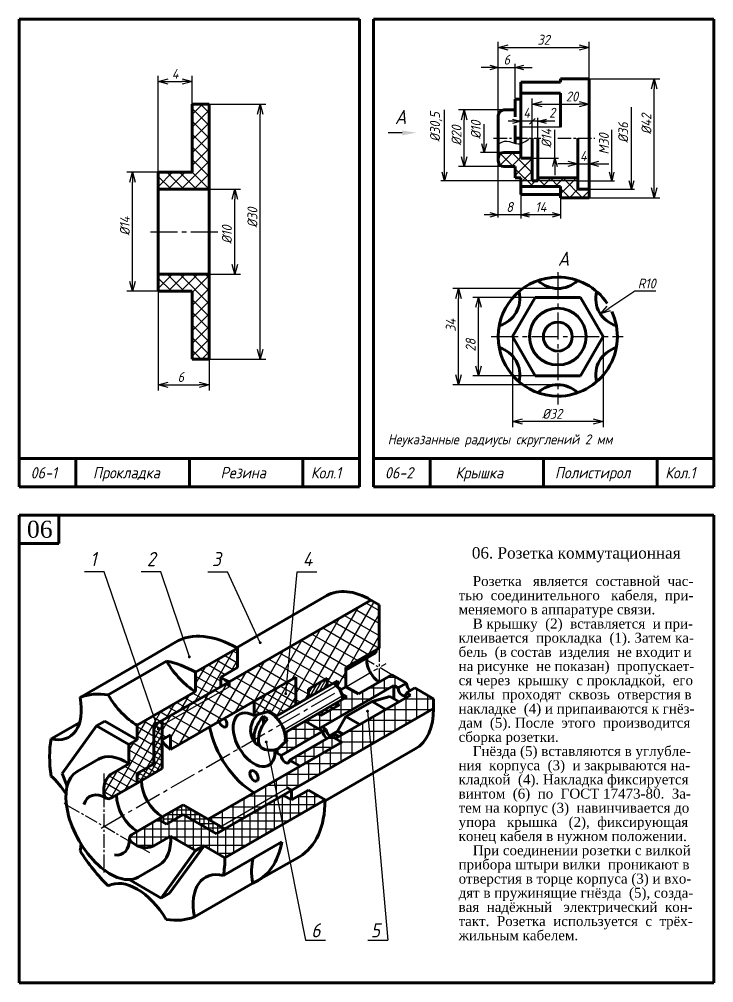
# Model space of a CAD drawing. Header units: millimetres. Extents: x -255 to 513, y 132 to 472.
# Drawn here: x -255 to -10, y 132 to 472 of the extents above; entities that cross this region are included whole.
import ezdxf

# ---------------------------------------------------------------- set-up
doc = ezdxf.new("R2010")
doc.units = ezdxf.units.MM
doc.header["$LTSCALE"] = 0.5
doc.linetypes.add('CENTER2', pattern=[28.575, 19.05, -3.175, 3.175, -3.175])
doc.layers.get('Defpoints').update_dxf_attribs({"color": 5})
doc.styles.get("Standard").update_dxf_attribs({"font": 'isocpeui.ttf', "width": 0.9})
doc.styles.add('стиль1', font='TIMES.TTF')
doc.dimstyles.new('Standart 1', dxfattribs={"dimtxt": 3.5, "dimasz": 3.5, "dimexe": 2, "dimexo": 0, "dimgap": 1, "dimtad": 1, "dimtoh": 1, "dimdec": 0, "dimtxsty": 'Standard', "dimblk": 'OPEN30', "dimcen": 2.5, "dimadec": 0, "dimazin": 0, "dimtfac": 1, "dimtdec": 0, "dimtmove": 0, "dimatfit": 3, "dimldrblk": 'DOTSMALL', "dimfxl": 0, "dimarcsym": 0})
pattern_1 = [(90, (11, -4), (-3.81, 7e-16), []), (180, (11, -4), (-7e-16, -3.81), [])]

# ---------------------------------------------------------------- blocks, each defined once
blk = doc.blocks.new('_Open30')
at = {"color": 0, "linetype": 'ByBlock', "lineweight": -2}
for p, q in [((-1, 0.268), (0, 0)), ((0, 0), (-1, -0.268)), ((0, 0), (-1, 0))]:
    blk.add_line(p, q, dxfattribs=at)
blk = doc.blocks.new('*D69')
at = {"color": 0, "lineweight": -2}
for p, q in [((-188, 412), (-177, 412)), ((-179, 385.5), (-179, 408.5)), ((-188, 382), (-177, 382))]:
    blk.add_line(p, q, dxfattribs=at)
at = {"layer": 'Defpoints', "color": 0}
for p in [(-188, 412), (-179, 412), (-188, 382)]:
    blk.add_point(p, dxfattribs=at)
at = {"color": 0, "lineweight": -2, "xscale": 3.5, "yscale": 3.5, "zscale": 3.5}
for p, rotation in [((-179, 412), 90), ((-179, 382), 270)]:
    blk.add_blockref('_Open30', p, dxfattribs=dict(at, rotation=rotation))
at = {"color": 0, "lineweight": -3, "insert": (-181.75, 396), "char_height": 3.5, "attachment_point": 5, "rotation": 90}
blk.add_mtext('%%c10', dxfattribs=at)
blk = doc.blocks.new('_DotSmall')
at = {"color": 0, "linetype": 'ByBlock', "const_width": 0.5}
blk.add_lwpolyline([(-0.0625, 0, 1), (0.0625, 0, 1)], format="xyb", close=True, dxfattribs=at)
blk = doc.blocks.new('*D70')
at = {"color": 0, "lineweight": -2}
for p, q in [((-206, 418), (-217, 418)), ((-215, 379.5), (-215, 414.5)), ((-206, 376), (-217, 376))]:
    blk.add_line(p, q, dxfattribs=at)
at = {"layer": 'Defpoints', "color": 0}
for p in [(-215, 418), (-206, 418), (-206, 376)]:
    blk.add_point(p, dxfattribs=at)
at = {"color": 0, "lineweight": -2, "xscale": 3.5, "yscale": 3.5, "zscale": 3.5}
for p, rotation in [((-215, 418), 90), ((-215, 376), 270)]:
    blk.add_blockref('_Open30', p, dxfattribs=dict(at, rotation=rotation))
at = {"color": 0, "lineweight": -3, "insert": (-217.75, 399), "char_height": 3.5, "attachment_point": 5, "rotation": 90}
blk.add_mtext('%%c14', dxfattribs=at)
blk = doc.blocks.new('*D71')
at = {"color": 0, "lineweight": -2}
for p, q in [((-188, 442), (-168, 442)), ((-170, 355.5), (-170, 438.5)), ((-188, 352), (-168, 352))]:
    blk.add_line(p, q, dxfattribs=at)
at = {"layer": 'Defpoints', "color": 0}
for p in [(-188, 442), (-170, 442), (-188, 352)]:
    blk.add_point(p, dxfattribs=at)
at = {"color": 0, "lineweight": -2, "xscale": 3.5, "yscale": 3.5, "zscale": 3.5}
for p, rotation in [((-170, 442), 90), ((-170, 352), 270)]:
    blk.add_blockref('_Open30', p, dxfattribs=dict(at, rotation=rotation))
at = {"color": 0, "lineweight": -3, "insert": (-172.75, 402), "char_height": 3.5, "attachment_point": 5, "rotation": 90}
blk.add_mtext('%%c30', dxfattribs=at)
blk = doc.blocks.new('*D72')
at = {"color": 0, "lineweight": -2}
for p, q in [((-206, 418), (-206, 452)), ((-202.5, 450), (-197.5, 450)), ((-194, 442), (-194, 452))]:
    blk.add_line(p, q, dxfattribs=at)
at = {"layer": 'Defpoints', "color": 0}
for p in [(-194, 450), (-194, 442), (-206, 418)]:
    blk.add_point(p, dxfattribs=at)
at = {"color": 0, "lineweight": -2, "xscale": 3.5, "yscale": 3.5, "zscale": 3.5, "rotation": 180}
blk.add_blockref('_Open30', (-206, 450), dxfattribs=at)
at = {"color": 0, "lineweight": -2, "xscale": 3.5, "yscale": 3.5, "zscale": 3.5}
blk.add_blockref('_Open30', (-194, 450), dxfattribs=at)
at = {"color": 0, "lineweight": -3, "insert": (-200, 452.75), "char_height": 3.5, "attachment_point": 5}
blk.add_mtext('4', dxfattribs=at)
blk = doc.blocks.new('*D73')
at = {"color": 0, "lineweight": -2}
for p, q in [((-206, 376), (-206, 341)), ((-188, 352), (-188, 341)), ((-202.5, 343), (-191.5, 343))]:
    blk.add_line(p, q, dxfattribs=at)
at = {"layer": 'Defpoints', "color": 0}
for p in [(-206, 376), (-188, 352), (-188, 343)]:
    blk.add_point(p, dxfattribs=at)
at = {"color": 0, "lineweight": -2, "xscale": 3.5, "yscale": 3.5, "zscale": 3.5, "rotation": 180}
blk.add_blockref('_Open30', (-206, 343), dxfattribs=at)
at = {"color": 0, "lineweight": -2, "xscale": 3.5, "yscale": 3.5, "zscale": 3.5}
blk.add_blockref('_Open30', (-188, 343), dxfattribs=at)
at = {"color": 0, "lineweight": -3, "insert": (-198, 345.75), "char_height": 3.5, "attachment_point": 5}
blk.add_mtext('6', dxfattribs=at)
blk = doc.blocks.new('*D38')
at = {"color": 0, "lineweight": -2}
for p, q in [((-86, 438), (-86, 464)), ((-54, 451), (-54, 464)), ((-82.5, 462), (-57.5, 462))]:
    blk.add_line(p, q, dxfattribs=at)
at = {"layer": 'Defpoints', "color": 0}
for p in [(-54, 462), (-54, 451), (-86, 438)]:
    blk.add_point(p, dxfattribs=at)
at = {"color": 0, "lineweight": -2, "xscale": 3.5, "yscale": 3.5, "zscale": 3.5, "rotation": 180}
blk.add_blockref('_Open30', (-86, 462), dxfattribs=at)
at = {"color": 0, "lineweight": -2, "xscale": 3.5, "yscale": 3.5, "zscale": 3.5}
blk.add_blockref('_Open30', (-54, 462), dxfattribs=at)
at = {"color": 0, "lineweight": -3, "insert": (-70, 464.75), "char_height": 3.5, "attachment_point": 5}
blk.add_mtext('32', dxfattribs=at)
blk = doc.blocks.new('*D39')
at = {"color": 0, "lineweight": -2}
for p, q in [((-74, 430), (-74, 444)), ((-70.5, 442), (-57.5, 442)), ((-54, 430), (-54, 444))]:
    blk.add_line(p, q, dxfattribs=at)
at = {"layer": 'Defpoints', "color": 0}
for p in [(-54, 442), (-74, 430), (-54, 430)]:
    blk.add_point(p, dxfattribs=at)
at = {"color": 0, "lineweight": -2, "xscale": 3.5, "yscale": 3.5, "zscale": 3.5, "rotation": 180}
blk.add_blockref('_Open30', (-74, 442), dxfattribs=at)
at = {"color": 0, "lineweight": -2, "xscale": 3.5, "yscale": 3.5, "zscale": 3.5}
blk.add_blockref('_Open30', (-54, 442), dxfattribs=at)
at = {"color": 0, "lineweight": -3, "insert": (-60, 444.75), "char_height": 3.5, "attachment_point": 5}
blk.add_mtext('20', dxfattribs=at)
blk = doc.blocks.new('*D40')
at = {"color": 0, "lineweight": -2}
for p, q in [((-58, 420), (-58, 423)), ((-54, 420), (-54, 423)), ((-61.5, 421), (-65, 421)), ((-58, 421), (-54, 421)), ((-50.5, 421), (-47, 421))]:
    blk.add_line(p, q, dxfattribs=at)
at = {"layer": 'Defpoints', "color": 0}
for p in [(-58, 420), (-54, 421), (-54, 420)]:
    blk.add_point(p, dxfattribs=at)
at = {"color": 0, "lineweight": -2, "xscale": 3.5, "yscale": 3.5, "zscale": 3.5}
blk.add_blockref('_Open30', (-58, 421), dxfattribs=at)
at = {"color": 0, "lineweight": -2, "xscale": 3.5, "yscale": 3.5, "zscale": 3.5, "rotation": 180}
blk.add_blockref('_Open30', (-54, 421), dxfattribs=at)
at = {"color": 0, "lineweight": -3, "insert": (-56, 423.75), "char_height": 3.5, "attachment_point": 5}
blk.add_mtext('4', dxfattribs=at)
blk = doc.blocks.new('*D41')
at = {"color": 0, "lineweight": -2}
for p, q in [((-65, 377), (-102, 377)), ((-100, 346.5), (-100, 373.5)), ((-65, 343), (-102, 343))]:
    blk.add_line(p, q, dxfattribs=at)
at = {"layer": 'Defpoints', "color": 0}
for p in [(-100, 377), (-65, 377), (-65, 343)]:
    blk.add_point(p, dxfattribs=at)
at = {"color": 0, "lineweight": -2, "xscale": 3.5, "yscale": 3.5, "zscale": 3.5}
for p, rotation in [((-100, 377), 90), ((-100, 343), 270)]:
    blk.add_blockref('_Open30', p, dxfattribs=dict(at, rotation=rotation))
at = {"color": 0, "lineweight": -3, "insert": (-102.75, 364), "char_height": 3.5, "attachment_point": 5, "rotation": 90}
blk.add_mtext('34', dxfattribs=at)
blk = doc.blocks.new('*D42')
at = {"color": 0, "lineweight": -2}
for p, q in [((-37.81, 376), (-47.05, 369.93)), ((-30.44, 376), (-37.81, 376))]:
    blk.add_line(p, q, dxfattribs=at)
at = {"layer": 'Defpoints', "color": 0}
for p in [(-41.62, 373.5), (-49.98, 368.01)]:
    blk.add_point(p, dxfattribs=at)
at = {"color": 0, "lineweight": -2, "xscale": 3.5, "yscale": 3.5, "zscale": 3.5, "rotation": 213.2694526376998}
blk.add_blockref('_Open30', (-49.98, 368.01), dxfattribs=at)
at = {"color": 0, "lineweight": -3, "insert": (-33.62, 378.75), "char_height": 3.5, "attachment_point": 5}
blk.add_mtext('R10', dxfattribs=at)
blk = doc.blocks.new('*D43')
at = {"color": 0, "lineweight": -2}
for p, q in [((-73, 373.86), (-95, 373.86)), ((-93, 349.64), (-93, 370.36)), ((-73, 346.14), (-95, 346.14))]:
    blk.add_line(p, q, dxfattribs=at)
at = {"layer": 'Defpoints', "color": 0}
for p in [(-93, 373.86), (-73, 373.86), (-73, 346.14)]:
    blk.add_point(p, dxfattribs=at)
at = {"color": 0, "lineweight": -2, "xscale": 3.5, "yscale": 3.5, "zscale": 3.5}
for p, rotation in [((-93, 373.86), 90), ((-93, 346.14), 270)]:
    blk.add_blockref('_Open30', p, dxfattribs=dict(at, rotation=rotation))
at = {"color": 0, "lineweight": -3, "insert": (-95.75, 357), "char_height": 3.5, "attachment_point": 5, "rotation": 90}
blk.add_mtext('28', dxfattribs=at)
blk = doc.blocks.new('*D44')
at = {"color": 0, "lineweight": -2}
for p, q in [((-81, 360), (-81, 328)), ((-49, 360), (-49, 328)), ((-52.5, 330), (-77.5, 330))]:
    blk.add_line(p, q, dxfattribs=at)
at = {"layer": 'Defpoints', "color": 0}
for p in [(-81, 360), (-49, 360), (-81, 330)]:
    blk.add_point(p, dxfattribs=at)
at = {"color": 0, "lineweight": -2, "xscale": 3.5, "yscale": 3.5, "zscale": 3.5, "rotation": 180}
blk.add_blockref('_Open30', (-81, 330), dxfattribs=at)
at = {"color": 0, "lineweight": -2, "xscale": 3.5, "yscale": 3.5, "zscale": 3.5}
blk.add_blockref('_Open30', (-49, 330), dxfattribs=at)
at = {"color": 0, "lineweight": -3, "insert": (-67, 332.75), "char_height": 3.5, "attachment_point": 5}
blk.add_mtext('%%c32', dxfattribs=at)
blk = doc.blocks.new('*D45')
at = {"color": 0, "lineweight": -2}
for p, q in [((-84, 440), (-100, 440)), ((-98, 423.5), (-98, 436.5)), ((-84, 420), (-100, 420))]:
    blk.add_line(p, q, dxfattribs=at)
at = {"layer": 'Defpoints', "color": 0}
for p in [(-98, 440), (-84, 440), (-84, 420)]:
    blk.add_point(p, dxfattribs=at)
at = {"color": 0, "lineweight": -2, "xscale": 3.5, "yscale": 3.5, "zscale": 3.5}
for p, rotation in [((-98, 440), 90), ((-98, 420), 270)]:
    blk.add_blockref('_Open30', p, dxfattribs=dict(at, rotation=rotation))
at = {"color": 0, "lineweight": -3, "insert": (-100.75, 431), "char_height": 3.5, "attachment_point": 5, "rotation": 90}
blk.add_mtext('%%c20', dxfattribs=at)
blk = doc.blocks.new('*D46')
at = {"color": 0, "lineweight": -2}
for p, q in [((-54, 451), (-29, 451)), ((-31, 412.5), (-31, 447.5)), ((-54, 409), (-29, 409))]:
    blk.add_line(p, q, dxfattribs=at)
at = {"layer": 'Defpoints', "color": 0}
for p in [(-54, 451), (-31, 451), (-54, 409)]:
    blk.add_point(p, dxfattribs=at)
at = {"color": 0, "lineweight": -2, "xscale": 3.5, "yscale": 3.5, "zscale": 3.5}
for p, rotation in [((-31, 451), 90), ((-31, 409), 270)]:
    blk.add_blockref('_Open30', p, dxfattribs=dict(at, rotation=rotation))
at = {"color": 0, "lineweight": -3, "insert": (-33.75, 435), "char_height": 3.5, "attachment_point": 5, "rotation": 90}
blk.add_mtext('%%c42', dxfattribs=at)

msp = doc.modelspace()

# ---------------------------------------------------------------- hatches: boundary and pattern name
at = {"lineweight": -3}
h = msp.add_hatch(dxfattribs=at)
h.set_pattern_fill('ANSI37', style=0)
h.set_pattern_definition([(45, (-285, 298), (-2.245064, 2.245064), []), (135, (-285, 298), (-2.245064, -2.245064), [])])
h.paths.add_polyline_path([(-188, 442), (-194, 442), (-194, 418), (-206, 418), (-206, 412), (-188, 412)])
h.paths.add_polyline_path([(-188, 382), (-206, 382), (-206, 376), (-194, 376), (-194, 352), (-188, 352)])
h = msp.add_hatch(dxfattribs=at)
h.set_pattern_fill('ANSI37', style=0)
h.set_pattern_definition([(45, (11, -4), (-2.245064, 2.245064), []), (135, (11, -4), (-2.245064, -2.245064), [])])
h.paths.add_polyline_path([(-58, 416), (-72, 416), (-72, 415), (-58, 415)])
h.paths.add_polyline_path([(-58, 415), (-72, 415), (-74, 415), (-78, 415), (-78, 413), (-64, 413), (-64, 410.19), (-64, 409), (-54, 409), (-54, 412), (-58, 412)])
h.paths.add_polyline_path([(-74, 423), (-78, 423), (-78, 425), (-84, 425, 0.414214), (-86, 423), (-86, 422, 0.414214), (-84, 420), (-80, 420), (-80, 416), (-78, 416), (-78, 415), (-74, 415)])
h = msp.add_hatch(dxfattribs=at)
h.set_pattern_fill('ANSI37', scale=1.2, angle=15, style=0)
h.set_pattern_definition([(60, (-285, 112), (-3.29956, 1.905), []), (150, (-285, 112), (-1.905, -3.29956), [])])
h.paths.add_polyline_path([(-157.43, 239.85), (-157.43, 230.07), (-153.02, 232.62), (-153.02, 235.6), (-146.39, 239.43), (-146.39, 236.45), (-144.18, 237.72), (-142.71, 238.57), (-142.71, 234.75), (-139.77, 236.45), (-139.77, 243.25), (-127.99, 250.05), (-127.99, 265.35), (-130.93, 267.05), (-180.99, 238.15), (-180.99, 236.45), (-204.55, 222.85), (-204.55, 217.75), (-201.6, 219.45), (-201.6, 214.35)])
h.paths.add_polyline_path([(-180.99, 236.45), (-180.99, 238.15), (-204.55, 224.55), (-204.55, 222.85)], flags=17)
h = msp.add_hatch(dxfattribs=at)
h.set_pattern_fill('ANSI37', scale=0.9, angle=15, style=0)
h.set_pattern_definition([(60, (-285, 112), (-2.474668, 1.42875), []), (150, (-285, 112), (-1.42875, -2.474668), [])])
edge = h.paths.add_edge_path()
edge.add_line((-213.38, 202.45), (-213.38, 205.85))
edge.add_line((-213.38, 205.85), (-207.49, 209.25))
edge.add_line((-207.49, 209.25), (-207.49, 222.85))
edge.add_line((-207.49, 222.85), (-204.55, 224.55))
edge.add_line((-204.55, 224.55), (-183.93, 236.45))
edge.add_line((-183.93, 236.45), (-183.93, 239.85))
edge.add_line((-183.93, 239.85), (-178.05, 243.25))
edge.add_line((-178.05, 243.25), (-178.05, 250.05))
edge.add_line((-178.05, 250.05), (-192.77, 241.55))
edge.add_line((-192.77, 241.55), (-192.77, 234.75))
edge.add_line((-192.77, 234.75), (-213.38, 222.85))
edge.add_line((-213.38, 222.85), (-213.38, 217.75))
edge.add_line((-213.38, 217.75), (-216.32, 216.05))
edge.add_line((-216.32, 216.05), (-216.32, 209.25))
edge.add_line((-216.32, 209.25), (-222.21, 205.85))
edge.add_ellipse((-222.21, 202.45), major_axis=(-2.08, -3.61), ratio=0.57735, start_angle=225, end_angle=315)
edge.add_line((-225.16, 200.75), (-225.16, 199.05))
edge.add_ellipse((-222.21, 200.75), major_axis=(-2.08, -3.61), ratio=0.57735, start_angle=315, end_angle=360)
edge.add_ellipse((-222.21, 200.75), major_axis=(-2.08, -3.61), ratio=0.57735, start_angle=360, end_angle=405)
edge.add_line((-222.21, 197.35), (-213.38, 202.45))
h = msp.add_hatch(dxfattribs=at)
h.set_pattern_fill('ANSI37', scale=0.75, angle=15, style=0)
h.set_pattern_definition([(60, (-285, 112), (-2.062223, 1.190625), []), (150, (-285, 112), (-1.190625, -2.062223), [])])
h.paths.add_polyline_path([(-157.43, 230.07), (-157.43, 239.85), (-172.16, 231.35), (-172.16, 226.25), (-166.27, 227.95), (-166.27, 224.97)])
h = msp.add_hatch(dxfattribs=at)
h.set_pattern_fill('ANSI37', scale=1.2, angle=45, style=0)
h.set_pattern_definition(pattern_1)
edge = h.paths.add_edge_path()
edge.add_line((-122.84, 236.88), (-121.36, 236.03))
edge.add_line((-121.36, 236.03), (-118.42, 237.72))
edge.add_line((-118.42, 237.72), (-123.57, 240.7))
edge.add_line((-123.57, 240.7), (-135.35, 233.9))
edge.add_line((-135.35, 233.9), (-139.77, 236.45))
edge.add_line((-139.77, 236.45), (-141.84, 235.25))
edge.add_ellipse((-144.18, 233.9), major_axis=(2.34, -4.06), ratio=0.57735, start_angle=431.3878, end_angle=450, ccw=False)
edge.add_line((-141.22, 233.89), (-139.4, 232.84))
edge.add_line((-139.4, 232.84), (-143.08, 230.71))
edge.add_line((-143.08, 230.71), (-141.98, 230.07))
edge.add_line((-141.98, 230.07), (-148.6, 226.25))
edge.add_line((-148.6, 226.25), (-149.71, 226.89))
edge.add_line((-149.71, 226.89), (-154.12, 224.34))
edge.add_line((-154.12, 224.34), (-149.34, 221.58))
edge.add_line((-149.34, 221.57), (-122.84, 236.88))
h = msp.add_hatch(dxfattribs=at)
h.set_pattern_fill('ANSI31', color=256, scale=0.3, angle=15, style=0)
h.set_pattern_definition([(60, (-285, 112), (-0.824889, 0.47625), [])])
h.paths.add_polyline_path([(-146.39, 239.43), (-153.02, 235.6), (-153.02, 232.62), (-146.39, 236.45)])
h = msp.add_hatch(dxfattribs=at)
h.set_pattern_fill('ANSI37', scale=1.2, angle=45, style=0)
h.set_pattern_definition(pattern_1)
h.paths.add_polyline_path([(-131.88, 224.85), (-143.45, 218.18), (-141.24, 216.9), (-165.13, 203.11), (-164.22, 198.53), (-160.38, 200.75), (-158.91, 199.9), (-131.09, 215.96)])
h.paths.add_polyline_path([(-108.85, 228.8), (-108.85, 232.2), (-115.48, 236.03), (-118.42, 234.32), (-116.95, 233.47), (-131.88, 224.85), (-131.09, 215.96)])
h.paths.add_polyline_path([(-164.22, 198.53), (-165.13, 203.11), (-188.35, 189.7), (-183.93, 187.15)])
h.paths.add_polyline_path([(-163.92, 197.01), (-164.22, 198.53), (-183.93, 187.15), (-182.46, 186.3)])
h = msp.add_hatch(dxfattribs=at)
h.set_pattern_fill('ANSI31', color=256, scale=0.3, angle=135, style=0)
h.set_pattern_definition([(180, (-285, 112), (-2e-16, -0.9525), [])])
h.paths.add_polyline_path([(-141.98, 230.07), (-143.08, 230.71), (-149.71, 226.89), (-148.6, 226.25)])
h = msp.add_hatch(dxfattribs=at)
h.set_pattern_fill('ANSI37', scale=0.5, angle=15, style=0)
h.set_pattern_definition([(60, (-285, 112), (-1.374815, 0.79375), []), (150, (-285, 112), (-0.79375, -1.374815), [])])
h.paths.add_polyline_path([(-204.55, 224.55), (-207.49, 222.85), (-207.49, 209.25), (-213.38, 205.85), (-213.38, 202.45), (-204.55, 207.55)])
h = msp.add_hatch(dxfattribs=at)
h.set_pattern_fill('ANSI37', angle=45, style=0)
h.set_pattern_definition([(90, (11, -4), (-3.175, 7e-16), []), (180, (11, -4), (-7e-16, -3.175), [])])
edge = h.paths.add_edge_path()
edge.add_line((-147.86, 220.72), (-154.12, 224.34))
edge.add_line((-154.12, 224.34), (-161.37, 220.15))
edge.add_ellipse((-166.27, 221.15), major_axis=(3.64, -6.31), ratio=0.57735, start_angle=45, end_angle=62.9628, ccw=False)
edge.add_line((-161.12, 218.18), (-160.38, 217.75))
edge.add_line((-160.38, 217.75), (-164.8, 213.5))
edge.add_line((-164.8, 213.5), (-162.59, 212.23))
edge.add_line((-162.59, 212.22), (-147.86, 220.72))
h.paths.add_polyline_path([(-141.24, 216.9), (-144.92, 219.03), (-158.79, 211.02), (-158.79, 210.03), (-155.96, 208.4)])
h = msp.add_hatch(dxfattribs=at)
h.set_pattern_fill('ANSI31', color=256, scale=0.25, angle=45, style=0)
h.set_pattern_definition([(90, (-285, 112), (-0.79375, 2e-16), [])])
h.paths.add_polyline_path([(-146.69, 221.41), (-148.16, 222.25), (-149.34, 221.57), (-147.86, 220.72)])
h.paths.add_polyline_path([(-142.27, 218.85), (-143.74, 219.71), (-144.92, 219.03), (-143.45, 218.18)])
h = msp.add_hatch(dxfattribs=at)
h.set_pattern_fill('ANSI37', scale=0.9, angle=45, style=0)
h.set_pattern_definition([(90, (-285, 112), (-2.8575, 7e-16), []), (180, (-285, 112), (-7e-16, -2.8575), [])])
edge = h.paths.add_edge_path()
edge.add_line((-147.13, 196.5), (-153.02, 199.9))
edge.add_line((-153.02, 199.9), (-158.91, 196.5))
edge.add_line((-158.91, 196.5), (-161.85, 198.2))
edge.add_line((-161.85, 198.2), (-182.46, 186.3))
edge.add_line((-182.46, 186.3), (-185.41, 184.6))
edge.add_line((-185.41, 184.6), (-197.19, 191.4))
edge.add_line((-197.19, 191.4), (-203.07, 188))
edge.add_line((-203.07, 188), (-206.02, 189.7))
edge.add_line((-206.02, 189.7), (-214.85, 184.6))
edge.add_ellipse((-211.91, 182.9), major_axis=(-4.16, 0), ratio=0.57735, start_angle=-45, end_angle=0)
edge.add_ellipse((-211.91, 182.9), major_axis=(-4.16, 0), ratio=0.57735, start_angle=0, end_angle=45)
edge.add_line((-214.85, 181.2), (-213.38, 180.35))
edge.add_ellipse((-210.44, 182.05), major_axis=(-4.16, 0), ratio=0.57735, start_angle=45, end_angle=135)
edge.add_line((-207.49, 180.35), (-201.6, 183.75))
edge.add_line((-201.6, 183.75), (-192.77, 178.65))
edge.add_line((-192.77, 178.65), (-189.82, 180.35))
edge.add_line((-189.82, 180.35), (-182.46, 176.1))
edge.add_line((-182.46, 176.1), (-147.13, 196.5))
h = msp.add_hatch(dxfattribs=at)
h.set_pattern_fill('ANSI37', scale=0.5, angle=135, style=0)
h.set_pattern_definition([(180, (-285, 112), (-3e-16, -1.5875), []), (270, (-285, 112), (1.5875, -3e-16), [])])
h.paths.add_polyline_path([(-197.19, 191.4), (-185.41, 184.6), (-182.46, 186.3), (-197.19, 194.8), (-206.02, 189.7), (-203.07, 188)])

# ---------------------------------------------------------------- linework, layer by layer
at = {"color": 7, "lineweight": 60}
for p, q in [((-135, 472), (-255, 472)), ((-255, 472), (-255, 307)), ((-135, 307), (-135, 472)), ((-130, 472), (-130, 307)), ((-10, 472), (-130, 472)), ((-10, 307), (-10, 472)), ((-64, 449.81), (-78, 449.81)), ((-78, 449.81), (-78, 428.14)), ((-64, 451), (-54, 451)), ((-64, 451), (-64, 449.81)), ((-54, 451), (-54, 409)), ((-64, 445.93), (-78, 445.93)), ((-64, 445.93), (-64, 433.88)), ((-80, 443.86), (-80, 441)), ((-78, 443.86), (-80, 443.86)), ((-194, 442), (-194, 418)), ((-188, 442), (-194, 442)), ((-188, 442), (-188, 352)), ((-84, 440), (-80, 440)), ((-80, 441), (-80, 437.58)), ((-86, 438), (-86, 425)), ((-80, 434.53), (-80, 428.17)), ((-80, 430), (-78, 430)), ((-74, 430), (-74, 415)), ((-72, 415), (-72, 430)), ((-58, 430), (-58, 412)), ((-86, 425), (-86, 422)), ((-84, 425), (-78, 425)), ((-78, 428.14), (-78, 423)), ((-78, 423), (-74, 423)), ((-84, 420), (-80, 420)), ((-80, 420), (-80, 416)), ((-206, 376), (-206, 418)), ((-194, 418), (-206, 418)), ((-78, 416), (-80, 416)), ((-78, 416), (-78, 410.19)), ((-74, 415), (-72, 415)), ((-72, 416), (-58, 416)), ((-206, 412), (-188, 412)), ((-64, 413), (-78, 413)), ((-64, 410.19), (-64, 413)), ((-58, 412), (-54, 412)), ((-64, 410.19), (-78, 410.19)), ((-64, 410.19), (-64, 409)), ((-64, 409), (-54, 409)), ((-206, 382), (-188, 382)), ((-194, 376), (-206, 376)), ((-194, 352), (-194, 376)), ((-81, 360), (-73, 373.86)), ((-73, 373.86), (-65, 373.86)), ((-57, 373.86), (-65, 373.86)), ((-49, 360), (-57, 373.86)), ((-73, 346.14), (-81, 360)), ((-57, 346.14), (-49, 360)), ((-188, 352), (-194, 352)), ((-65, 346.14), (-73, 346.14)), ((-65, 346.14), (-57, 346.14)), ((-135, 317), (-255, 317)), ((-255, 317), (-255, 307)), ((-235, 317), (-235, 307)), ((-195, 317), (-195, 307)), ((-155, 317), (-155, 307)), ((-130, 317), (-130, 307)), ((-10, 317), (-130, 317)), ((-110, 317), (-110, 307)), ((-70, 317), (-70, 307)), ((-30, 317), (-30, 307)), ((-255, 307), (-135, 307)), ((-130, 307), (-10, 307)), ((-255, 132), (-255, 297)), ((-255, 297), (-10, 297)), ((-241, 287), (-241, 297)), ((-10, 297), (-10, 132)), ((-255, 287), (-241, 287)), ((-204.55, 224.55), (-130.93, 267.05)), ((-146.55, 268.6), (-178.36, 250.23)), ((-127.99, 265.35), (-130.93, 267.05)), ((-127.99, 265.35), (-127.99, 250.05)), ((-199.91, 252.22), (-212.94, 244.55)), ((-178.05, 250.05), (-192.77, 241.55)), ((-178.05, 243.25), (-178.05, 250.05)), ((-223.62, 233.55), (-203.01, 245.45)), ((-233.55, 232.65), (-212.94, 244.55)), ((-192.77, 241.55), (-192.77, 234.75)), ((-183.93, 239.85), (-178.05, 243.25)), ((-201.6, 214.35), (-157.43, 239.85)), ((-183.93, 236.45), (-183.93, 239.85)), ((-180.99, 236.45), (-180.99, 238.15)), ((-123.57, 240.7), (-135.35, 233.9)), ((-123.57, 240.7), (-118.42, 237.72)), ((-213.38, 222.85), (-192.77, 234.75)), ((-164.68, 225.89), (-144.18, 237.72)), ((-149.34, 221.57), (-122.84, 236.88)), ((-135.35, 233.9), (-139.77, 236.45)), ((-122.84, 236.88), (-121.36, 236.03)), ((-122.84, 236.88), (-122.84, 232.2)), ((-121.36, 236.03), (-118.42, 237.72)), ((-118.42, 234.32), (-115.48, 236.03)), ((-115.48, 236.03), (-108.85, 232.2)), ((-172.16, 231.35), (-172.16, 226.25)), ((-116.95, 233.47), (-143.45, 218.18)), ((-139.74, 225.93), (-130.51, 231.26)), ((-130.51, 231.26), (-124.31, 233.05)), ((-130.51, 231.26), (-125.65, 228.45)), ((-124.31, 233.05), (-121, 231.14)), ((-118.42, 234.32), (-116.95, 233.47)), ((-108.85, 232.2), (-108.85, 228.8)), ((-182.46, 186.3), (-108.85, 228.8)), ((-166.27, 227.95), (-172.16, 226.25)), ((-166.27, 227.1), (-166.27, 227.95)), ((-207.49, 222.85), (-204.55, 224.55)), ((-204.55, 207.55), (-204.55, 224.55)), ((-167.39, 225.15), (-168.89, 226.02)), ((-168.89, 226.02), (-168.89, 223.22)), ((-139.74, 225.93), (-134.88, 223.12)), ((-243.77, 218.05), (-233.68, 223.88)), ((-227.73, 222.63), (-239.88, 205.85)), ((-224.78, 224.33), (-227.73, 222.63)), ((-227.73, 222.63), (-216.32, 216.05)), ((-224.78, 224.33), (-213.38, 217.75)), ((-213.38, 222.85), (-213.38, 217.75)), ((-207.49, 209.25), (-207.49, 222.85)), ((-213.38, 217.75), (-216.32, 216.05)), ((-204.55, 217.75), (-201.6, 219.45)), ((-201.6, 219.45), (-201.6, 214.35)), ((-160.38, 217.75), (-164.8, 213.5)), ((-162.59, 212.22), (-147.86, 220.72)), ((-159.64, 210.53), (-144.92, 219.03)), ((-216.32, 216.05), (-216.32, 209.25)), ((-188.35, 189.7), (-141.24, 216.9)), ((-115.32, 214.5), (-147.13, 196.14)), ((-234.57, 206.59), (-227.1, 210.91)), ((-162.59, 212.22), (-164.8, 213.5)), ((-222.21, 205.85), (-216.32, 209.25)), ((-213.38, 205.85), (-207.49, 209.25)), ((-213.38, 202.45), (-204.55, 207.55)), ((-155.96, 208.4), (-159.64, 210.53)), ((-239.88, 205.85), (-238.12, 201.39)), ((-213.38, 202.45), (-213.38, 205.85)), ((-225.16, 200.75), (-225.16, 199.05)), ((-222.21, 197.35), (-213.38, 202.45)), ((-160.38, 200.75), (-158.91, 199.9)), ((-161.85, 198.2), (-158.91, 196.5)), ((-158.91, 196.5), (-153.02, 199.9)), ((-153.02, 199.9), (-147.13, 196.5)), ((-206.02, 189.7), (-197.19, 194.8)), ((-197.19, 194.8), (-182.46, 186.3)), ((-147.13, 196.5), (-182.46, 176.1)), ((-203.07, 188), (-197.19, 191.4)), ((-197.19, 191.4), (-185.41, 184.6)), ((-214.85, 184.6), (-206.02, 189.7)), ((-206.02, 189.7), (-203.07, 188)), ((-201.6, 183.75), (-207.49, 180.35)), ((-192.77, 178.65), (-201.6, 183.75)), ((-185.41, 184.6), (-182.46, 186.3)), ((-213.38, 180.35), (-214.85, 181.2)), ((-189.82, 180.35), (-201.98, 163.57)), ((-192.77, 178.65), (-189.82, 180.35)), ((-182.46, 176.1), (-189.82, 180.35)), ((-182.99, 169.85), (-162.38, 181.75)), ((-192.77, 178.65), (-204.92, 161.87)), ((-213.03, 169.28), (-205.55, 173.59)), ((-156.18, 176.48), (-172.59, 167.15)), ((-204.92, 161.87), (-216.23, 168.4)), ((-193.21, 155.25), (-172.59, 167.15)), ((-204.92, 161.87), (-201.98, 163.57)), ((-10, 132), (-255, 132))]:
    msp.add_line(p, q, dxfattribs=at)
at = {"color": 7, "lineweight": -3}
for p, q in [((-86, 438), (-86, 456.25)), ((-80, 444), (-80, 456.25)), ((-89, 455), (-92, 455)), ((-86, 455), (-80, 455)), ((-77, 455), (-74, 455)), ((-105, 418), (-105, 440)), ((-39, 415), (-39, 441)), ((-66.03, 436), (-82.54, 436)), ((-81, 436), (-81, 436)), ((-73, 437), (-75, 435)), ((-74, 430), (-74, 437.25)), ((-72, 430), (-72, 437.25)), ((-119.88, 431.89), (-124.88, 431.88)), ((-91, 428), (-91, 435)), ((-64, 433.88), (-78, 433.88)), ((-66, 423), (-66, 433)), ((-46, 418), (-46, 433)), ((-83, 425), (-92.25, 425)), ((-86, 402), (-86, 422)), ((-74, 423), (-64.75, 423)), ((-66, 420), (-66, 417)), ((-74, 415), (-106.25, 415)), ((-58, 415), (-72, 415)), ((-58, 415), (-45, 415)), ((-54, 412), (-38, 412)), ((-78, 410), (-78, 401.75)), ((-64, 409), (-64, 401.75)), ((-67, 403), (-91, 403)), ((-225, 277), (-232, 277)), ((-205.97, 221.53), (-225, 277)), ((-205, 277), (-212, 277)), ((-195, 247), (-205, 277)), ((-188.5, 277), (-181.5, 277)), ((-170, 252), (-181.5, 277)), ((-161, 234), (-157, 277)), ((-157, 277), (-150, 277)), ((-204.55, 222.85), (-180.99, 236.45)), ((-163.76, 224.9), (-143.06, 236.85)), ((-161.71, 221.29), (-141.03, 233.23)), ((-132.14, 227.84), (-125, 147)), ((-167.88, 216.98), (-154, 147)), ((-183.93, 187.15), (-160.38, 200.75)), ((-154, 147), (-147, 147)), ((-132, 147), (-125, 147))]:
    msp.add_line(p, q, dxfattribs=at)
at = {"color": 7}
for p, q in [((-84, 440), (-84, 440)), ((-81, 424), (-81, 424)), ((-84, 420), (-84, 420)), ((-142.27, 214.26), (-142.27, 214.26)), ((-158.79, 211.02), (-158.79, 210.03)), ((-159.27, 199.69), (-159.27, 200.11))]:
    msp.add_line(p, q, dxfattribs=at)
at = {"color": 7, "linetype": 'CENTER2', "lineweight": -3, "ltscale": 0.5}
for p, q in [((-87.66, 430), (-71, 430)), ((-65, 430), (-52, 430)), ((-127.99, 250.05), (-127.99, 238.15)), ((-123.57, 240.7), (-132.41, 245.8)), ((-225.16, 205.85), (-225.16, 170.15)), ((-208.96, 177.8), (-239.88, 195.65))]:
    msp.add_line(p, q, dxfattribs=at)
at = {"color": 7, "linetype": 'CENTER2', "lineweight": -3}
for p, q in [((-208.74, 397), (-184.74, 397)), ((-65, 382.78), (-65, 336)), ((-88.55, 360), (-42, 360)), ((-226.14, 186.58), (-125.55, 244.66))]:
    msp.add_line(p, q, dxfattribs=at)
at = {"color": 7, "lineweight": 50}
for p, q in [((-127.99, 250.05), (-139.77, 243.25)), ((-129.18, 248.47), (-139.77, 242.36))]:
    msp.add_line(p, q, dxfattribs=at)
at = {"lineweight": 60}
for p, q in [((-139.77, 236.45), (-139.77, 243.25)), ((-157.43, 239.85), (-157.43, 230.07)), ((-153.02, 235.6), (-146.39, 239.43)), ((-146.39, 239.43), (-146.39, 236.45)), ((-144.18, 237.72), (-142.71, 238.57)), ((-142.71, 238.57), (-142.71, 236.48)), ((-153.02, 235.6), (-153.02, 232.62)), ((-141.84, 235.25), (-139.77, 236.45)), ((-161.37, 220.15), (-139.4, 232.84)), ((-139.4, 232.84), (-141.27, 233.92)), ((-148.6, 226.25), (-141.98, 230.07)), ((-141.98, 230.07), (-143.08, 230.71)), ((-149.71, 226.89), (-148.6, 226.25)), ((-142.68, 220.83), (-139.74, 225.93)), ((-147.86, 220.72), (-154.12, 224.34)), ((-148.16, 222.25), (-146.69, 221.41)), ((-147.86, 220.72), (-146.69, 221.41)), ((-161.12, 218.18), (-160.38, 217.75)), ((-145.6, 219.14), (-142.68, 220.83)), ((-144.92, 219.03), (-143.74, 219.71)), ((-141.24, 216.9), (-144.92, 219.03)), ((-143.74, 219.71), (-142.27, 218.85)), ((-142.68, 220.83), (-140.77, 219.72))]:
    msp.add_line(p, q, dxfattribs=at)
at = {"color": 7, "const_width": 0.5}
for points in [[(-170.25, 252, 1), (-169.75, 252, 1)], [(-195.25, 247, 1), (-194.75, 247, 1)], [(-132.39, 227.84, 1), (-131.89, 227.84, 1)], [(-206.22, 221.53, 1), (-205.72, 221.53, 1)], [(-168.13, 216.98, 1), (-167.63, 216.98, 1)]]:
    msp.add_lwpolyline(points, format="xyb", close=True, dxfattribs=at)
at = {"const_width": 0.5}
msp.add_lwpolyline([(-161.25, 234, 1), (-160.75, 234, 1)], format="xyb", close=True, dxfattribs=at)
at = {"color": 7, "lineweight": 60}
msp.add_circle((-65, 360), 5.1, dxfattribs=at)
for centre, radius, start, end in [((-84, 438), 2, 90, 180), ((-84, 423), 2, 90, 180), ((-84, 422), 2, 180, 270), ((-65, 360), 21, 90, 270), ((-65, 360), 21, 33.7809, 90), ((-65, 387), 10, 225.9323, 314.0677), ((-88.38, 373.5), 10, 285.9323, 14.0677), ((-41.62, 373.5), 10, 165.9323, 254.0677), ((-65, 360), 10, 90, 270), ((-65, 360), 10, 270, 90), ((-65, 360), 21, 270, 25.0539), ((-88.38, 346.5), 10, 345.9323, 74.0677), ((-41.62, 346.5), 10, 105.9323, 194.0677), ((-65, 333), 10, 45.9323, 134.0677), ((-166.27, 221.15), 7.11, 129.2576, 223.097), ((-166.27, 221.15), 7.11, 240.3733, 290.7424)]:
    msp.add_arc(centre, radius, start, end, dxfattribs=at)
for centre, major_axis, ratio, start_param, end_param in [((-130.93, 241.55), (15.62, -27.05), 0.57735, 2.356194, 3.141593), ((-178.05, 214.35), (21.86, -37.87), 0.57735, 2.356194, 3.141593), ((-127.71, 247.83), (1.04, -1.8), 0.585957, 3.282678, 4.043874), ((-192.77, 251.75), (10.41, -18.03), 0.57735, 4.728661, 5.497787), ((-192.77, 205.85), (21.86, -37.87), 0.57735, 2.356194, 2.693763), ((-127.99, 243.25), (3.12, -5.41), 0.57735, 3.752034, 5.497787), ((-180.99, 212.65), (15.62, -27.05), 0.57735, 2.356194, 2.489926), ((-119.89, 235.18), (1.04, -1.8), 0.57735, 3.926991, 7.068583), ((-116.95, 236.88), (1.04, -1.8), 0.57735, 3.926991, 5.497787), ((-247.83, 236.74), (10.41, -18.03), 0.57735, 5.777142, 7.315395), ((-213.38, 193.95), (21.86, -37.87), 0.57735, 2.693763, 3.067107), ((-213.38, 239.85), (10.41, -18.03), 0.57735, 4.728661, 5.497787), ((-172.16, 217.75), (5.21, -9.02), 0.57735, 2.356194, 7.068583), ((-130.93, 241.55), (15.62, -27.05), 0.57735, 6.283185, 7.068583), ((-183.2, 224.12), (1.04, -1.8), 0.57735, 4.351022, 8.215349), ((-166.27, 221.15), (3.64, -6.31), 0.57735, 1.570796, 2.58264), ((-172.16, 217.75), (11.45, -19.83), 0.57735, 4.172245, 5.497787), ((-213.38, 193.95), (21.86, -37.87), 0.57735, 3.742245, 4.111737), ((-201.6, 219.45), (3.12, -5.41), 0.57735, 4.768059, 5.497787), ((-216.32, 192.25), (-10.77, 18.66), 0.54052, -0.818333, 0), ((-161.12, 211.38), (1.04, -1.8), 0.57735, 3.926991, 7.068583), ((-247.83, 190.94), (10.41, -18.03), 0.57735, 1.671409, 2.076839), ((-223.8, 187.93), (-10.77, 18.66), 0.54052, 0, 3.141593), ((-222.21, 202.45), (-2.08, -3.61), 0.57735, 3.926991, 5.497787), ((-204.55, 199.05), (5.21, -9.02), 0.57735, 3.926991, 5.497787), ((-224.3, 187.65), (5.81, -10.07), 0.57735, 2.356194, 3.638124), ((-222.21, 200.75), (-2.08, -3.61), 0.57735, 5.497787, 7.068583), ((-213.38, 193.95), (5.21, -9.02), 0.57735, 3.926991, 5.497787), ((-180.99, 212.65), (15.62, -27.05), 0.57735, 6.934852, 7.068583), ((-178.05, 214.35), (21.86, -37.87), 0.57735, 6.283185, 7.068583), ((-216.32, 192.25), (-10.77, 18.66), 0.54052, 3.141593, 3.959926), ((-247.83, 190.94), (10.41, -18.03), 0.57735, 0.538587, 0.69395), ((-224.3, 187.65), (5.81, -10.07), 0.57735, 5.853963, 7.068583), ((-192.77, 205.85), (21.86, -37.87), 0.57735, 6.2087, 6.883838), ((-213.38, 193.95), (21.86, -37.87), 0.57735, 4.786875, 5.160218), ((-213.38, 193.95), (21.86, -37.87), 0.57735, 6.883838, 7.068583), ((-158.32, 163.06), (10.41, -18.03), 0.57735, 3.647636, 4.173802), ((-178.93, 151.16), (10.41, -18.03), 0.57735, 2.63555, 4.173802), ((-213.38, 148.05), (10.41, -18.03), 0.57735, 1.587068, 3.125321), ((-213.38, 193.95), (21.86, -37.87), 0.57735, 5.835356, 6.2087)]:
    msp.add_ellipse(centre, major_axis=major_axis, ratio=ratio, start_param=start_param, end_param=end_param, dxfattribs=at)
at = {"lineweight": 60}
for centre, major_axis, start_param, end_param in [((-144.18, 233.9), (2.34, -4.06), 7.068583, 8.63938), ((-166.27, 221.15), (3.64, -6.31), 0.558952, 1.570796), ((-145.21, 220.56), (1.04, -1.8), 3.926991, 5.497787), ((-146.39, 219.88), (1.04, -1.8), 3.926991, 5.497787)]:
    msp.add_ellipse(centre, major_axis=major_axis, ratio=0.57735, start_param=start_param, end_param=end_param, dxfattribs=at)
at = {"color": 7, "lineweight": 60, "extrusion": (0, 0, -1)}
for centre, major_axis, start_param, end_param in [((-165.48, 220.73), (-3.64, -6.31), 0.202967, 1.976256), ((-211.91, 182.9), (-4.16, 0), 5.497787, 7.068583), ((-210.44, 182.05), (-4.16, 0), 3.926991, 5.497787)]:
    msp.add_ellipse(centre, major_axis=major_axis, ratio=0.57735, start_param=start_param, end_param=end_param, dxfattribs=at)
at = {"color": 7, "lineweight": 60}
msp.add_ellipse((-172.16, 205), major_axis=(1.04, -1.8), ratio=0.57735, dxfattribs=at)
at = {"color": 7, "lineweight": -3}
msp.add_spline([(-86, 428), (-83, 429), (-79, 428), (-75, 430)], degree=3, dxfattribs=at)
at = {"color": 7, "lineweight": 60}
msp.add_open_spline([(-168.89, 226.02), (-169.3, 225.55), (-170.26, 224.44), (-171.34, 222.35), (-172.19, 220.06), (-172.2, 218.09), (-171.86, 216.44), (-170.9, 215.88), (-170.31, 215.69), (-170.22, 215.67)], degree=3, knots=[0, 0, 0, 0, 1.095475, 2.576368, 4.133323, 5.337712, 6.057746, 6.961014, 7.122741, 7.122741, 7.122741, 7.122741], dxfattribs=at)
at = {"color": 7, "lineweight": -3}
msp.add_solid([(-119.89, 432.72), (-119.86, 431.05), (-114.88, 431.98)], dxfattribs=at)

# ---------------------------------------------------------------- block references
at = {"color": 7, "lineweight": -3, "xscale": 3, "yscale": 3, "zscale": 3}
for p in [(-86, 455), (-78, 436), (-86, 403), (-64, 403)]:
    msp.add_blockref('_Open30', p, dxfattribs=at)
for p, rotation in [((-80, 455), 180), ((-72, 436), 180), ((-91, 425), 270), ((-66, 423), 90), ((-105, 415), 270), ((-46, 415), 270), ((-39, 412), 270), ((-78, 403), 180)]:
    msp.add_blockref('_Open30', p, dxfattribs=dict(at, rotation=rotation))

# ---------------------------------------------------------------- texts
at = {"color": 7, "lineweight": -3, "width": 0.9}
for s, p in [('А', (-122.47, 435.03)), ('А', (-65, 385)), ('1', (-230, 279)), ('2', (-210, 279)), ('3', (-187, 279)), ('4', (-155, 279)), ('6', (-152, 148)), ('5', (-131, 148))]:
    msp.add_text(s, height=5, dxfattribs=at).set_placement(p)
at = {"color": 7, "width": 0.9}
for s, height, p in [('Неуказанные радиусы скруглений 2 мм', 3.5, (-125, 322)), ('06-1', 4, (-251, 309.95)), ('Прокладка', 4, (-229, 310)), ('Резина', 4, (-184, 310)), ('Кол.1', 4, (-152.11, 309.95)), ('06-2', 4, (-126, 309.95)), ('Крышка', 4, (-101.11, 309.95)), ('Полистирол', 4, (-66, 310)), ('Кол.1', 4, (-27.11, 309.95))]:
    msp.add_text(s, height=height, dxfattribs=at).set_placement(p)
at = {"color": 7, "lineweight": 60, "style": 'стиль1'}
msp.add_text('06', height=6, dxfattribs=at).set_placement((-252.3, 289.03))
at = {"color": 7, "style": 'стиль1'}
for s, height, p in [('06. Розетка коммутационная', 4, (-95.33, 281.7)), ('Розетка   является  составной  час-', 3.5, (-95, 272)), ('тью  соединительного   кабеля,  при-', 3.5, (-100, 267)), ('меняемого в аппаратуре связи.', 3.5, (-100, 262)), ('В крышку  (2)  вставляется  и при-', 3.5, (-95, 257)), ('клеивается  прокладка  (1). Затем ка-', 3.5, (-100, 252)), ('бель  (в состав  изделия  не входит и', 3.5, (-100, 247)), ('на рисунке  не показан)  пропускает-', 3.5, (-100, 242)), ('ся через  крышку  с прокладкой,  его', 3.5, (-100, 237)), ('жилы  проходят  сквозь  отверстия в', 3.5, (-100, 232)), ('накладке  (4) и припаиваются к гнёз-', 3.5, (-100, 227)), ('дам  (5). После  этого  производится', 3.5, (-100, 222)), ('сборка розетки.', 3.5, (-100, 217)), ('Гнёзда (5) вставляются в углубле-', 3.5, (-95, 212)), ('ния  корпуса  (3)  и закрываются на-', 3.5, (-100, 207)), ('кладкой  (4). Накладка фиксируется ', 3.5, (-100, 202)), ('винтом  (6)  по  ГОСТ 17473-80.  За-', 3.5, (-100, 197)), ('тем на корпус (3)  навинчивается до', 3.5, (-100, 192)), ('упора   крышка   (2),  фиксирующая  ', 3.5, (-100, 187)), ('конец кабеля в нужном положении.', 3.5, (-100, 182)), ('При соединении розетки с вилкой', 3.5, (-95, 177)), ('прибора штыри вилки  проникают в', 3.5, (-100, 172)), ('отверстия в торце корпуса (3) и вхо-', 3.5, (-100, 167)), ('дят в пружинящие гнёзда  (5), созда- ', 3.5, (-100, 162)), ('вая  надёжный   электрический  кон-', 3.5, (-100, 157)), ('такт.  Розетка  используется  с  трёх-', 3.5, (-100, 152)), ('жильным кабелем.', 3.5, (-100, 147))]:
    msp.add_text(s, height=height, dxfattribs=at).set_placement(p)
at = {"color": 7, "lineweight": -3, "char_height": 3.5, "attachment_point": 5}
for s, insert in [('6', (-83, 457.75)), ('4', (-76, 439)), ('2', (-67, 439)), ('8', (-82, 405.75)), ('14', (-71, 405.75))]:
    msp.add_mtext(s, dxfattribs=dict(at, insert=insert))
at = {"color": 7, "lineweight": -3, "char_height": 3.5, "attachment_point": 5, "rotation": 90}
for s, insert in [('%%c30,5', (-107.92, 434)), ('%%c10', (-93.93, 433)), ('%%c36', (-41.93, 432)), ('%%C14', (-69, 430)), ('M30', (-48.75, 428))]:
    msp.add_mtext(s, dxfattribs=dict(at, insert=insert))

# ---------------------------------------------------------------- dimensions: what is measured, and where the dimension line sits
at = {"color": 7, "lineweight": -3}
for base, p1, p2, picture, middle in [((-54, 462), (-86, 438), (-54, 451), '*D38', (-70, 462)), ((-54, 442), (-74, 430), (-54, 430), '*D39', (-60, 442)), ((-54, 421), (-58, 420), (-54, 420), '*D40', (-56, 421))]:
    dim = msp.add_linear_dim(base=base, p1=p1, p2=p2, dimstyle='Standart 1', override={"dimtxsty": 'Standard'}, dxfattribs=at)
    dim.commit()
    dim.dimension.update_dxf_attribs({"geometry": picture, "text_midpoint": middle, "dimtype": 160})
for base, p1, p2, text, picture, middle in [((-194, 450), (-206, 418), (-194, 442), '4', '*D72', (-200, 450)), ((-188, 343), (-206, 376), (-188, 352), '6', '*D73', (-198, 343)), ((-81, 330), (-49, 360), (-81, 360), '%%c32', '*D44', (-67, 330))]:
    dim = msp.add_linear_dim(base=base, p1=p1, p2=p2, text=text, dimstyle='Standart 1', override={"dimtxsty": 'Standard'}, dxfattribs=at)
    dim.commit()
    dim.dimension.update_dxf_attribs({"geometry": picture, "text_midpoint": middle, "dimtype": 160})
for base, p1, p2, text, picture, middle in [((-31, 451), (-54, 409), (-54, 451), '%%c42', '*D46', (-31, 435)), ((-170, 442), (-188, 352), (-188, 442), '%%c30', '*D71', (-170, 402)), ((-98, 440), (-84, 420), (-84, 440), '%%c20', '*D45', (-98, 431)), ((-215, 418), (-206, 376), (-206, 418), '%%c14', '*D70', (-215, 399)), ((-179, 412), (-188, 382), (-188, 412), '%%c10', '*D69', (-179, 396)), ((-93, 373.86), (-73, 346.14), (-73, 373.86), '28', '*D43', (-93, 357))]:
    dim = msp.add_linear_dim(base=base, p1=p1, p2=p2, angle=90, text=text, dimstyle='Standart 1', override={"dimtxsty": 'Standard'}, dxfattribs=at)
    dim.commit()
    dim.dimension.update_dxf_attribs({"geometry": picture, "text_midpoint": middle, "dimtype": 160})
dim = msp.add_radius_dim(center=(-41.62, 373.5), mpoint=(-49.98, 368.01), dimstyle='Standart 1', override={"dimtxsty": 'Standard'}, dxfattribs=at)
dim.commit()
dim.dimension.update_dxf_attribs({"geometry": '*D42', "text_midpoint": (-33.62, 376), "dimtype": 164})
dim = msp.add_linear_dim(base=(-100, 377), p1=(-65, 343), p2=(-65, 377), angle=90, dimstyle='Standart 1', override={"dimtxsty": 'Standard'}, dxfattribs=at)
dim.commit()
dim.dimension.update_dxf_attribs({"geometry": '*D41', "text_midpoint": (-100, 364), "dimtype": 160})

doc.saveas('drawing.dxf')
